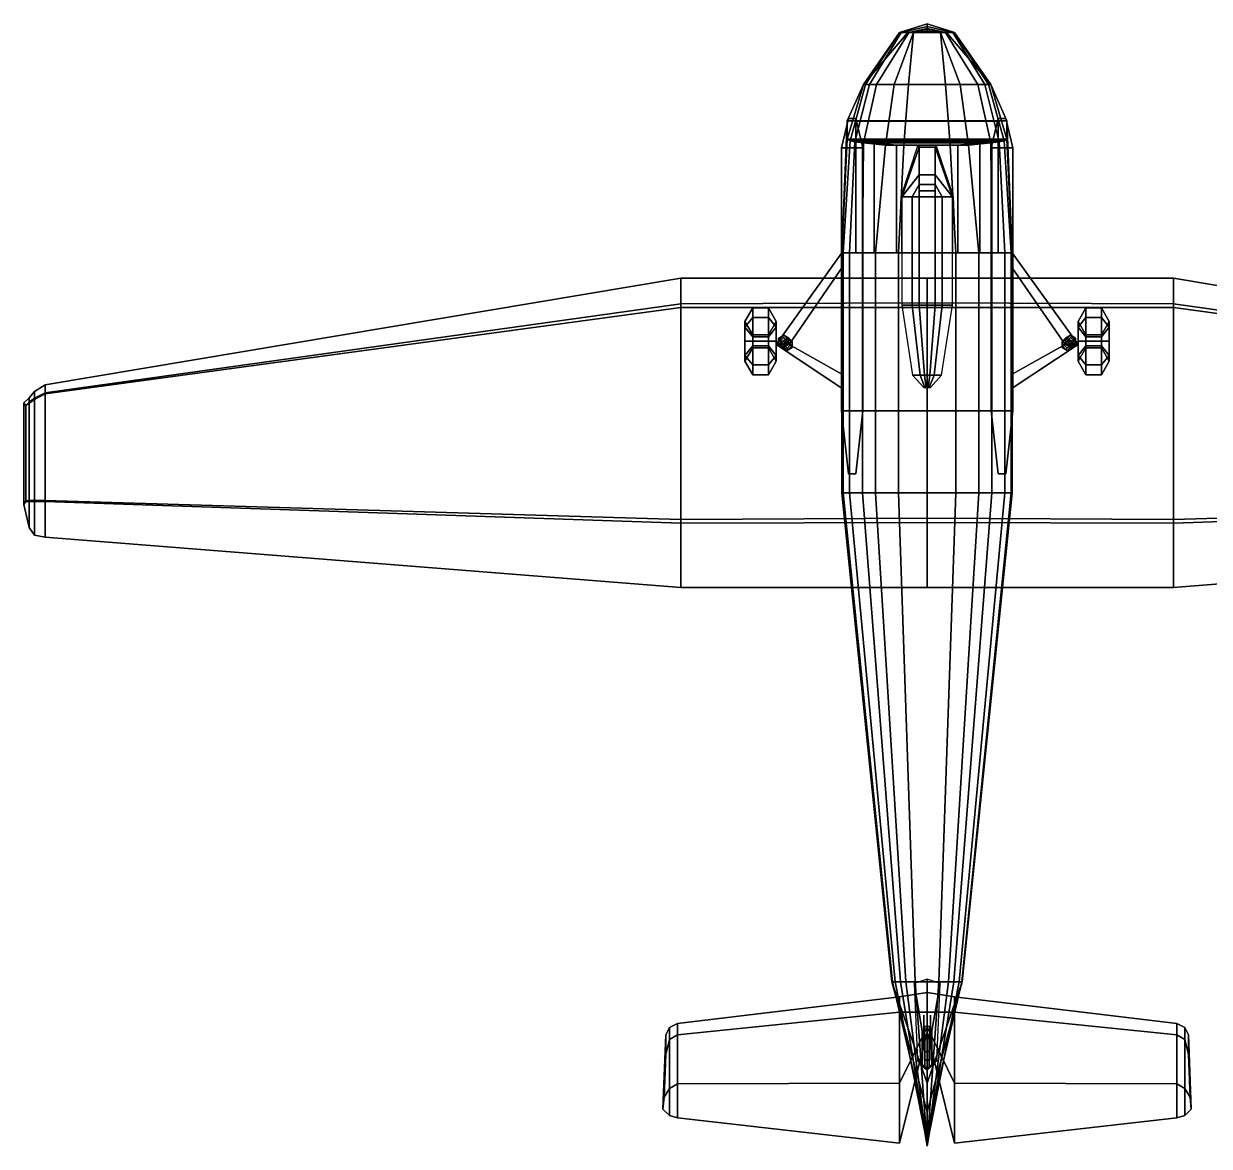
# Model space of a CAD drawing. Header units: millimetres. Extents: x -16.8 to 16.8, y -10.4 to 28.8.
# Drawn here: x -16.76 to 5.24, y -10.41 to 10.41 of the extents above; entities that cross this region are included whole.
import ezdxf

# ---------------------------------------------------------------- set-up
doc = ezdxf.new("R2010")
doc.units = ezdxf.units.MM
for name, color, linetype in [('nose', 2, 'Continuous'), ('wing1', 5, 'Continuous'), ('wing2', 5, 'Continuous')]:
    doc.layers.add(name, color=color, linetype=linetype)

msp = doc.modelspace()

# ---------------------------------------------------------------- linework, layer by layer
for points in [[(-1.46, 8.65, -1.59), (-1.59, 8.11, -1.72), (-1.19, 8.11, -1.72), (-1.32, 8.65, -1.59)], [(-1.32, 8.65, -1.59), (-1.19, 8.11, -1.72), (-1.59, 8.11, -1.72), (-1.46, 8.65, -1.59)], [(-1.48, 8.61, -1.45), (1.48, 8.61, -1.45), (1.58, 6.16, -1.65), (-1.58, 6.16, -1.65)], [(-1.48, 8.27, 0.57), (-1.48, 8.61, -1.45), (-1.58, 6.16, -1.65), (-1.58, 6.16, 0.7)], [(-1.32, 8.271, 0.57), (-1.32, 8.6, -1.42), (-1.48, 8.61, -1.45), (-1.48, 8.27, 0.57)], [(-1.32, 8.6, -1.42), (1.32, 8.6, -1.42), (1.48, 8.61, -1.45), (-1.48, 8.61, -1.45)], [(-1.32, 8.6, -1.42), (-1.32, 6.16, -1.42), (1.32, 6.16, -1.42), (1.32, 8.6, -1.42)], [(-1.32, 8.24, 0.76), (-1.32, 6.16, 0.76), (-1.32, 6.16, -1.42), (-1.32, 8.6, -1.42)], [(1.32, 8.65, -1.59), (1.19, 8.11, -1.72), (1.59, 8.11, -1.72), (1.46, 8.65, -1.59)], [(1.46, 8.65, -1.59), (1.59, 8.11, -1.72), (1.19, 8.11, -1.72), (1.32, 8.65, -1.59)], [(1.48, 8.27, 0.57), (1.48, 8.61, -1.45), (1.32, 8.6, -1.42), (1.32, 8.271, 0.57)], [(1.32, 8.6, -1.42), (1.32, 6.16, -1.42), (1.32, 6.16, 0.76), (1.32, 8.24, 0.76)], [(1.58, 6.16, 0.7), (1.58, 6.16, -1.65), (1.48, 8.61, -1.45), (1.48, 8.27, 0.57)], [(-1.43, 8.24, 0.76), (-1.48, 8.27, 0.57), (-1.58, 6.16, 0.7), (-1.56, 6.16, 0.98)], [(-1.34, 8.22, 0.9), (-1.43, 8.24, 0.76), (-1.56, 6.16, 0.98), (-1.44, 6.16, 1.21)], [(-1.32, 8.24, 0.76), (-1.32, 8.271, 0.57), (-1.48, 8.27, 0.57), (-1.43, 8.24, 0.76)], [(-1.18, 8.2, 1.05), (-1.34, 8.22, 0.9), (-1.44, 6.16, 1.21), (-1.2, 6.16, 1.44)], [(-1.2, 8.22, 0.9), (-1.32, 8.24, 0.76), (-1.43, 8.24, 0.76), (-1.34, 8.22, 0.9)], [(-0.98, 8.2, 1.05), (-1.2, 8.22, 0.9), (-1.34, 8.22, 0.9), (-1.18, 8.2, 1.05)], [(-1.2, 8.22, 0.9), (-1.2, 6.16, 0.9), (-1.32, 6.16, 0.76), (-1.32, 8.24, 0.76)], [(-0.98, 8.2, 1.05), (-0.98, 6.16, 1.05), (-1.2, 6.16, 0.9), (-1.2, 8.22, 0.9)], [(-0.77, 8.16, 1.22), (-1.18, 8.2, 1.05), (-1.2, 6.16, 1.44), (-0.96, 6.16, 1.55)], [(-0.57, 8.16, 1.22), (-0.98, 8.2, 1.05), (-1.18, 8.2, 1.05), (-0.77, 8.16, 1.22)], [(-0.57, 8.16, 1.22), (-0.57, 6.16, 1.22), (-0.98, 6.16, 1.05), (-0.98, 8.2, 1.05)], [(-0.43, 8.16, 1.27), (-0.77, 8.16, 1.22), (-0.96, 6.16, 1.55), (-0.53, 6.16, 1.69)], [(-0.77, 8.16, 1.22), (-0.43, 8.16, 1.27), (-0.57, 8.16, 1.22), (-0.77, 8.16, 1.22)], [(0.57, 8.16, 1.22), (0.57, 6.16, 1.22), (-0.57, 6.16, 1.22), (-0.57, 8.16, 1.22)], [(-0.43, 8.16, 1.27), (0.43, 8.16, 1.27), (0.57, 8.16, 1.22), (-0.57, 8.16, 1.22)], [(-0.53, 6.16, 1.69), (0.53, 6.16, 1.69), (0.43, 8.16, 1.27), (-0.43, 8.16, 1.27)], [(-0.17, 8.16, 1.27), (-0.49, 7.2, 1.47), (-0.47, 7.2, 1.69), (-0.15, 8.12, 1.53)], [(0.15, 8.12, 1.53), (0.17, 8.16, 1.27), (-0.17, 8.16, 1.27), (-0.15, 8.12, 1.53)], [(0.47, 7.2, 1.69), (0.49, 7.2, 1.47), (0.17, 8.16, 1.27), (0.15, 8.12, 1.53)], [(0.53, 6.16, 1.69), (0.96, 6.16, 1.55), (0.77, 8.16, 1.22), (0.43, 8.16, 1.27)], [(0.57, 8.16, 1.22), (0.43, 8.16, 1.27), (0.77, 8.16, 1.22), (0.57, 8.16, 1.22)], [(0.98, 8.2, 1.05), (0.98, 6.16, 1.05), (0.57, 6.16, 1.22), (0.57, 8.16, 1.22)], [(0.77, 8.16, 1.22), (1.18, 8.2, 1.05), (0.98, 8.2, 1.05), (0.57, 8.16, 1.22)], [(0.96, 6.16, 1.55), (1.2, 6.16, 1.44), (1.18, 8.2, 1.05), (0.77, 8.16, 1.22)], [(1.2, 8.22, 0.9), (1.2, 6.16, 0.9), (0.98, 6.16, 1.05), (0.98, 8.2, 1.05)], [(1.18, 8.2, 1.05), (1.34, 8.22, 0.9), (1.2, 8.22, 0.9), (0.98, 8.2, 1.05)], [(1.2, 6.16, 1.44), (1.44, 6.16, 1.21), (1.34, 8.22, 0.9), (1.18, 8.2, 1.05)], [(1.32, 8.24, 0.76), (1.32, 6.16, 0.76), (1.2, 6.16, 0.9), (1.2, 8.22, 0.9)], [(1.34, 8.22, 0.9), (1.43, 8.24, 0.76), (1.32, 8.24, 0.76), (1.2, 8.22, 0.9)], [(1.43, 8.24, 0.76), (1.48, 8.27, 0.57), (1.32, 8.271, 0.57), (1.32, 8.24, 0.76)], [(1.44, 6.16, 1.21), (1.56, 6.16, 0.98), (1.43, 8.24, 0.76), (1.34, 8.22, 0.9)], [(1.56, 6.16, 0.98), (1.58, 6.16, 0.7), (1.48, 8.27, 0.57), (1.43, 8.24, 0.76)], [(-1.19, 8.11, -1.72), (-1.19, 3.23, -1.72), (-1.59, 3.23, -1.72), (-1.59, 8.11, -1.72)], [(-1.59, 8.11, -1.72), (-1.59, 3.23, -1.72), (-1.19, 3.23, -1.72), (-1.19, 8.11, -1.72)], [(-0.15, 8.12, 1.53), (-0.47, 7.2, 1.69), (-0.15, 7.61, 1.62), (-0.15, 8.12, 1.53)], [(0.15, 7.61, 1.62), (0.15, 8.12, 1.53), (-0.15, 8.12, 1.53), (-0.15, 7.61, 1.62)], [(0.15, 7.61, 1.62), (0.47, 7.2, 1.69), (0.15, 8.12, 1.53), (0.15, 7.61, 1.62)], [(1.19, 8.11, -1.72), (1.19, 3.23, -1.72), (1.59, 3.23, -1.72), (1.59, 8.11, -1.72)], [(1.59, 8.11, -1.72), (1.59, 3.23, -1.72), (1.19, 3.23, -1.72), (1.19, 8.11, -1.72)], [(-0.15, 7.61, 1.62), (-0.47, 7.2, 1.69), (-0.28, 7.2, 2.13), (-0.15, 7.43, 2.13)], [(0.15, 7.43, 2.13), (0.15, 7.61, 1.62), (-0.15, 7.61, 1.62), (-0.15, 7.43, 2.13)], [(0.28, 7.2, 2.13), (0.47, 7.2, 1.69), (0.15, 7.61, 1.62), (0.15, 7.43, 2.13)], [(-0.15, 7.2, 2.31), (-0.15, 7.31, 2.27), (-0.15, 7.43, 2.13), (-0.28, 7.2, 2.13)], [(-0.15, 7.43, 2.13), (-0.15, 7.31, 2.27), (0.15, 7.31, 2.27), (0.15, 7.43, 2.13)], [(0.15, 7.2, 2.31), (0.15, 7.31, 2.27), (-0.15, 7.31, 2.27), (-0.15, 7.2, 2.31)], [(0.15, 7.43, 2.13), (0.15, 7.31, 2.27), (0.15, 7.2, 2.31), (0.28, 7.2, 2.13)], [(-0.49, 7.2, 1.47), (-0.53, 6.16, 1.69), (-0.47, 6.16, 1.69), (-0.47, 7.2, 1.69)], [(-0.47, 7.2, 1.69), (-0.47, 5.19, 1.69), (-0.28, 5.19, 2.13), (-0.28, 7.2, 2.13)], [(-0.15, 5.19, 2.28), (-0.15, 7.2, 2.31), (-0.28, 7.2, 2.13), (-0.28, 5.19, 2.13)], [(0.15, 5.19, 2.28), (0.15, 7.2, 2.31), (-0.15, 7.2, 2.31), (-0.15, 5.19, 2.28)], [(0.28, 7.2, 2.13), (0.15, 7.2, 2.31), (0.15, 5.19, 2.28), (0.28, 5.19, 2.13)], [(0.28, 5.19, 2.13), (0.47, 5.19, 1.69), (0.47, 7.2, 1.69), (0.28, 7.2, 2.13)], [(0.47, 6.16, 1.69), (0.53, 6.16, 1.69), (0.49, 7.2, 1.47), (0.47, 7.2, 1.69)], [(-1.58, 6.16, -1.65), (1.58, 6.16, -1.65), (1.58, 3.23, -1.65), (-1.58, 3.23, -1.65)], [(-1.58, 6.16, 0.7), (-1.58, 6.16, -1.65), (-1.58, 3.23, -1.65), (-1.58, 3.23, 0.7)], [(-1.56, 6.16, 0.98), (-1.58, 6.16, 0.7), (-1.58, 3.23, 0.7), (-1.56, 3.23, 0.98)], [(-1.44, 6.16, 1.21), (-1.56, 6.16, 0.98), (-1.56, 3.23, 0.98), (-1.44, 3.23, 1.21)], [(-1.2, 6.16, 1.44), (-1.44, 6.16, 1.21), (-1.44, 3.23, 1.21), (-1.2, 3.23, 1.44)], [(-0.96, 6.16, 1.55), (-1.2, 6.16, 1.44), (-1.2, 3.23, 1.44), (-0.96, 3.23, 1.55)], [(-0.53, 6.16, 1.69), (-0.96, 6.16, 1.55), (-0.96, 3.23, 1.55), (-0.53, 3.23, 1.67)], [(0.53, 6.16, 1.69), (-0.53, 6.16, 1.69), (-0.53, 3.23, 1.67), (0.53, 3.23, 1.67)], [(-0.47, 6.16, 1.69), (-0.53, 6.16, 1.69), (0.53, 6.16, 1.69), (0.47, 6.16, 1.69)], [(0.96, 6.16, 1.55), (0.53, 6.16, 1.69), (0.53, 3.23, 1.67), (0.96, 3.23, 1.55)], [(1.2, 6.16, 1.44), (0.96, 6.16, 1.55), (0.96, 3.23, 1.55), (1.2, 3.23, 1.44)], [(1.44, 6.16, 1.21), (1.2, 6.16, 1.44), (1.2, 3.23, 1.44), (1.44, 3.23, 1.21)], [(1.56, 6.16, 0.98), (1.44, 6.16, 1.21), (1.44, 3.23, 1.21), (1.56, 3.23, 0.98)], [(1.58, 6.16, 0.7), (1.56, 6.16, 0.98), (1.56, 3.23, 0.98), (1.58, 3.23, 0.7)], [(1.58, 6.16, -1.65), (1.58, 6.16, 0.7), (1.58, 3.23, 0.7), (1.58, 3.23, -1.65)], [(-3.235, 4.959, -2.169), (-3.38, 4.782, -1.992), (-3.38, 4.89, -1.73), (-3.235, 5.141, -1.73)], [(-3.235, 5.141, -1.73), (-3.38, 4.89, -1.73), (-3.38, 4.782, -1.468), (-3.235, 4.959, -1.291)], [(-2.945, 4.959, -2.169), (-3.235, 4.959, -2.169), (-3.235, 5.141, -1.73), (-2.945, 5.141, -1.73)], [(-2.945, 5.141, -1.73), (-3.235, 5.141, -1.73), (-3.235, 4.959, -1.291), (-2.945, 4.959, -1.291)], [(-2.8, 4.782, -1.992), (-2.945, 4.959, -2.169), (-2.945, 5.141, -1.73), (-2.8, 4.89, -1.73)], [(-2.8, 4.89, -1.73), (-2.945, 5.141, -1.73), (-2.945, 4.959, -1.291), (-2.8, 4.782, -1.468)], [(-0.47, 5.19, 1.69), (-0.27, 3.89, 1.67), (-0.13, 3.89, 1.86), (-0.28, 5.19, 2.13)], [(-0.05, 3.89, 1.99), (-0.15, 5.19, 2.28), (-0.28, 5.19, 2.13), (-0.13, 3.89, 1.86)], [(0.05, 3.89, 1.99), (0.15, 5.19, 2.28), (-0.15, 5.19, 2.28), (-0.05, 3.89, 1.99)], [(0.28, 5.19, 2.13), (0.15, 5.19, 2.28), (0.05, 3.89, 1.99), (0.13, 3.89, 1.86)], [(0.13, 3.89, 1.86), (0.27, 3.89, 1.67), (0.47, 5.19, 1.69), (0.28, 5.19, 2.13)], [(2.945, 4.959, -2.169), (2.8, 4.782, -1.992), (2.8, 4.89, -1.73), (2.945, 5.141, -1.73)], [(2.945, 5.141, -1.73), (2.8, 4.89, -1.73), (2.8, 4.782, -1.468), (2.945, 4.959, -1.291)], [(3.235, 4.959, -2.169), (2.945, 4.959, -2.169), (2.945, 5.141, -1.73), (3.235, 5.141, -1.73)], [(3.235, 5.141, -1.73), (2.945, 5.141, -1.73), (2.945, 4.959, -1.291), (3.235, 4.959, -1.291)], [(3.38, 4.782, -1.992), (3.235, 4.959, -2.169), (3.235, 5.141, -1.73), (3.38, 4.89, -1.73)], [(3.38, 4.89, -1.73), (3.235, 5.141, -1.73), (3.235, 4.959, -1.291), (3.38, 4.782, -1.468)], [(-3.235, 4.52, -2.351), (-3.38, 4.52, -2.1), (-3.38, 4.782, -1.992), (-3.235, 4.959, -2.169)], [(-3.235, 4.959, -1.291), (-3.38, 4.782, -1.468), (-3.38, 4.52, -1.36), (-3.235, 4.52, -1.109)], [(-3.38, 4.782, -1.992), (-3.235, 4.604, -1.814), (-3.235, 4.639, -1.73), (-3.38, 4.89, -1.73)], [(-3.38, 4.89, -1.73), (-3.235, 4.639, -1.73), (-3.235, 4.604, -1.646), (-3.38, 4.782, -1.468)], [(-2.945, 4.52, -2.351), (-3.235, 4.52, -2.351), (-3.235, 4.959, -2.169), (-2.945, 4.959, -2.169)], [(-2.945, 4.959, -1.291), (-3.235, 4.959, -1.291), (-3.235, 4.52, -1.109), (-2.945, 4.52, -1.109)], [(-2.8, 4.52, -2.1), (-2.945, 4.52, -2.351), (-2.945, 4.959, -2.169), (-2.8, 4.782, -1.992)], [(-2.8, 4.782, -1.468), (-2.945, 4.959, -1.291), (-2.945, 4.52, -1.109), (-2.8, 4.52, -1.36)], [(-2.945, 4.604, -1.814), (-2.8, 4.782, -1.992), (-2.8, 4.89, -1.73), (-2.945, 4.639, -1.73)], [(-2.945, 4.639, -1.73), (-2.8, 4.89, -1.73), (-2.8, 4.782, -1.468), (-2.945, 4.604, -1.646)], [(2.945, 4.52, -2.351), (2.8, 4.52, -2.1), (2.8, 4.782, -1.992), (2.945, 4.959, -2.169)], [(2.945, 4.959, -1.291), (2.8, 4.782, -1.468), (2.8, 4.52, -1.36), (2.945, 4.52, -1.109)], [(2.8, 4.782, -1.992), (2.945, 4.604, -1.814), (2.945, 4.639, -1.73), (2.8, 4.89, -1.73)], [(2.8, 4.89, -1.73), (2.945, 4.639, -1.73), (2.945, 4.604, -1.646), (2.8, 4.782, -1.468)], [(3.235, 4.52, -2.351), (2.945, 4.52, -2.351), (2.945, 4.959, -2.169), (3.235, 4.959, -2.169)], [(3.235, 4.959, -1.291), (2.945, 4.959, -1.291), (2.945, 4.52, -1.109), (3.235, 4.52, -1.109)], [(3.38, 4.52, -2.1), (3.235, 4.52, -2.351), (3.235, 4.959, -2.169), (3.38, 4.782, -1.992)], [(3.38, 4.782, -1.468), (3.235, 4.959, -1.291), (3.235, 4.52, -1.109), (3.38, 4.52, -1.36)], [(3.235, 4.604, -1.814), (3.38, 4.782, -1.992), (3.38, 4.89, -1.73), (3.235, 4.639, -1.73)], [(3.235, 4.639, -1.73), (3.38, 4.89, -1.73), (3.38, 4.782, -1.468), (3.235, 4.604, -1.646)], [(-3.38, 4.52, -2.1), (-3.235, 4.52, -1.849), (-3.235, 4.604, -1.814), (-3.38, 4.782, -1.992)], [(-3.38, 4.782, -1.468), (-3.235, 4.604, -1.646), (-3.235, 4.52, -1.611), (-3.38, 4.52, -1.36)], [(-3.235, 4.604, -1.814), (-2.945, 4.604, -1.814), (-2.945, 4.639, -1.73), (-3.235, 4.639, -1.73)], [(-3.235, 4.639, -1.73), (-2.945, 4.639, -1.73), (-2.945, 4.604, -1.646), (-3.235, 4.604, -1.646)], [(-2.945, 4.52, -1.849), (-2.8, 4.52, -2.1), (-2.8, 4.782, -1.992), (-2.945, 4.604, -1.814)], [(-2.945, 4.604, -1.646), (-2.8, 4.782, -1.468), (-2.8, 4.52, -1.36), (-2.945, 4.52, -1.611)], [(2.8, 4.52, -2.1), (2.945, 4.52, -1.849), (2.945, 4.604, -1.814), (2.8, 4.782, -1.992)], [(2.8, 4.782, -1.468), (2.945, 4.604, -1.646), (2.945, 4.52, -1.611), (2.8, 4.52, -1.36)], [(2.945, 4.604, -1.814), (3.235, 4.604, -1.814), (3.235, 4.639, -1.73), (2.945, 4.639, -1.73)], [(2.945, 4.639, -1.73), (3.235, 4.639, -1.73), (3.235, 4.604, -1.646), (2.945, 4.604, -1.646)], [(3.235, 4.52, -1.849), (3.38, 4.52, -2.1), (3.38, 4.782, -1.992), (3.235, 4.604, -1.814)], [(3.235, 4.604, -1.646), (3.38, 4.782, -1.468), (3.38, 4.52, -1.36), (3.235, 4.52, -1.611)], [(-3.235, 4.081, -2.169), (-3.38, 4.258, -1.992), (-3.38, 4.52, -2.1), (-3.235, 4.52, -2.351)], [(-3.38, 4.258, -1.992), (-3.235, 4.436, -1.814), (-3.235, 4.52, -1.849), (-3.38, 4.52, -2.1)], [(-3.235, 4.52, -1.109), (-3.38, 4.52, -1.36), (-3.38, 4.258, -1.468), (-3.235, 4.081, -1.291)], [(-3.38, 4.52, -1.36), (-3.235, 4.52, -1.611), (-3.235, 4.436, -1.646), (-3.38, 4.258, -1.468)], [(-3.38, 4.15, -1.73), (-3.235, 4.401, -1.73), (-3.235, 4.436, -1.814), (-3.38, 4.258, -1.992)], [(-3.38, 4.258, -1.468), (-3.235, 4.436, -1.646), (-3.235, 4.401, -1.73), (-3.38, 4.15, -1.73)], [(-3.235, 4.52, -1.849), (-2.945, 4.52, -1.849), (-2.945, 4.604, -1.814), (-3.235, 4.604, -1.814)], [(-3.235, 4.604, -1.646), (-2.945, 4.604, -1.646), (-2.945, 4.52, -1.611), (-3.235, 4.52, -1.611)], [(-2.945, 4.081, -2.169), (-3.235, 4.081, -2.169), (-3.235, 4.52, -2.351), (-2.945, 4.52, -2.351)], [(-3.235, 4.436, -1.814), (-2.945, 4.436, -1.814), (-2.945, 4.52, -1.849), (-3.235, 4.52, -1.849)], [(-2.945, 4.52, -1.109), (-3.235, 4.52, -1.109), (-3.235, 4.081, -1.291), (-2.945, 4.081, -1.291)], [(-3.235, 4.52, -1.611), (-2.945, 4.52, -1.611), (-2.945, 4.436, -1.646), (-3.235, 4.436, -1.646)], [(-3.235, 4.401, -1.73), (-2.945, 4.401, -1.73), (-2.945, 4.436, -1.814), (-3.235, 4.436, -1.814)], [(-3.235, 4.436, -1.646), (-2.945, 4.436, -1.646), (-2.945, 4.401, -1.73), (-3.235, 4.401, -1.73)], [(-2.8, 4.258, -1.992), (-2.945, 4.081, -2.169), (-2.945, 4.52, -2.351), (-2.8, 4.52, -2.1)], [(-2.945, 4.436, -1.814), (-2.8, 4.258, -1.992), (-2.8, 4.52, -2.1), (-2.945, 4.52, -1.849)], [(-2.8, 4.52, -1.36), (-2.945, 4.52, -1.109), (-2.945, 4.081, -1.291), (-2.8, 4.258, -1.468)], [(-2.945, 4.52, -1.611), (-2.8, 4.52, -1.36), (-2.8, 4.258, -1.468), (-2.945, 4.436, -1.646)], [(-2.945, 4.401, -1.73), (-2.8, 4.15, -1.73), (-2.8, 4.258, -1.992), (-2.945, 4.436, -1.814)], [(-2.945, 4.436, -1.646), (-2.8, 4.258, -1.468), (-2.8, 4.15, -1.73), (-2.945, 4.401, -1.73)], [(2.8, 4.258, -1.992), (2.945, 4.436, -1.814), (2.945, 4.52, -1.849), (2.8, 4.52, -2.1)], [(2.945, 4.081, -2.169), (2.8, 4.258, -1.992), (2.8, 4.52, -2.1), (2.945, 4.52, -2.351)], [(2.8, 4.52, -1.36), (2.945, 4.52, -1.611), (2.945, 4.436, -1.646), (2.8, 4.258, -1.468)], [(2.945, 4.52, -1.109), (2.8, 4.52, -1.36), (2.8, 4.258, -1.468), (2.945, 4.081, -1.291)], [(2.8, 4.15, -1.73), (2.945, 4.401, -1.73), (2.945, 4.436, -1.814), (2.8, 4.258, -1.992)], [(2.8, 4.258, -1.468), (2.945, 4.436, -1.646), (2.945, 4.401, -1.73), (2.8, 4.15, -1.73)], [(2.945, 4.52, -1.849), (3.235, 4.52, -1.849), (3.235, 4.604, -1.814), (2.945, 4.604, -1.814)], [(2.945, 4.604, -1.646), (3.235, 4.604, -1.646), (3.235, 4.52, -1.611), (2.945, 4.52, -1.611)], [(2.945, 4.436, -1.814), (3.235, 4.436, -1.814), (3.235, 4.52, -1.849), (2.945, 4.52, -1.849)], [(3.235, 4.081, -2.169), (2.945, 4.081, -2.169), (2.945, 4.52, -2.351), (3.235, 4.52, -2.351)], [(2.945, 4.52, -1.611), (3.235, 4.52, -1.611), (3.235, 4.436, -1.646), (2.945, 4.436, -1.646)], [(3.235, 4.52, -1.109), (2.945, 4.52, -1.109), (2.945, 4.081, -1.291), (3.235, 4.081, -1.291)], [(2.945, 4.401, -1.73), (3.235, 4.401, -1.73), (3.235, 4.436, -1.814), (2.945, 4.436, -1.814)], [(2.945, 4.436, -1.646), (3.235, 4.436, -1.646), (3.235, 4.401, -1.73), (2.945, 4.401, -1.73)], [(3.235, 4.436, -1.814), (3.38, 4.258, -1.992), (3.38, 4.52, -2.1), (3.235, 4.52, -1.849)], [(3.38, 4.258, -1.992), (3.235, 4.081, -2.169), (3.235, 4.52, -2.351), (3.38, 4.52, -2.1)], [(3.235, 4.52, -1.611), (3.38, 4.52, -1.36), (3.38, 4.258, -1.468), (3.235, 4.436, -1.646)], [(3.38, 4.52, -1.36), (3.235, 4.52, -1.109), (3.235, 4.081, -1.291), (3.38, 4.258, -1.468)], [(3.235, 4.401, -1.73), (3.38, 4.15, -1.73), (3.38, 4.258, -1.992), (3.235, 4.436, -1.814)], [(3.235, 4.436, -1.646), (3.38, 4.258, -1.468), (3.38, 4.15, -1.73), (3.235, 4.401, -1.73)], [(-3.235, 3.899, -1.73), (-3.38, 4.15, -1.73), (-3.38, 4.258, -1.992), (-3.235, 4.081, -2.169)], [(-3.235, 4.081, -1.291), (-3.38, 4.258, -1.468), (-3.38, 4.15, -1.73), (-3.235, 3.899, -1.73)], [(-2.8, 4.15, -1.73), (-2.945, 3.899, -1.73), (-2.945, 4.081, -2.169), (-2.8, 4.258, -1.992)], [(-2.8, 4.258, -1.468), (-2.945, 4.081, -1.291), (-2.945, 3.899, -1.73), (-2.8, 4.15, -1.73)], [(2.945, 3.899, -1.73), (2.8, 4.15, -1.73), (2.8, 4.258, -1.992), (2.945, 4.081, -2.169)], [(2.945, 4.081, -1.291), (2.8, 4.258, -1.468), (2.8, 4.15, -1.73), (2.945, 3.899, -1.73)], [(3.38, 4.15, -1.73), (3.235, 3.899, -1.73), (3.235, 4.081, -2.169), (3.38, 4.258, -1.992)], [(3.38, 4.258, -1.468), (3.235, 4.081, -1.291), (3.235, 3.899, -1.73), (3.38, 4.15, -1.73)], [(-2.945, 3.899, -1.73), (-3.235, 3.899, -1.73), (-3.235, 4.081, -2.169), (-2.945, 4.081, -2.169)], [(-2.945, 4.081, -1.291), (-3.235, 4.081, -1.291), (-3.235, 3.899, -1.73), (-2.945, 3.899, -1.73)], [(3.235, 3.899, -1.73), (2.945, 3.899, -1.73), (2.945, 4.081, -2.169), (3.235, 4.081, -2.169)], [(3.235, 4.081, -1.291), (2.945, 4.081, -1.291), (2.945, 3.899, -1.73), (3.235, 3.899, -1.73)], [(-0.27, 3.89, 1.67), (-0.06, 3.66, 1.67), (-0.04, 3.66, 1.67), (-0.13, 3.89, 1.86)], [(-0.13, 3.89, 1.86), (-0.04, 3.66, 1.67), (0.04, 3.66, 1.67), (0.13, 3.89, 1.86)], [(-0.04, 3.66, 1.67), (-0.13, 3.89, 1.86), (0.13, 3.89, 1.86), (0.04, 3.66, 1.67)], [(-0.02, 3.66, 1.67), (-0.05, 3.89, 1.99), (-0.13, 3.89, 1.86), (-0.04, 3.66, 1.67)], [(0.02, 3.66, 1.67), (0.05, 3.89, 1.99), (-0.05, 3.89, 1.99), (-0.02, 3.66, 1.67)], [(0.13, 3.89, 1.86), (0.05, 3.89, 1.99), (0.02, 3.66, 1.67), (0.04, 3.66, 1.67)], [(0.04, 3.66, 1.67), (0.06, 3.66, 1.67), (0.27, 3.89, 1.67), (0.13, 3.89, 1.86)], [(-1.46, 2.06, -1.59), (-1.59, 3.23, -1.72), (-1.19, 3.23, -1.72), (-1.32, 2.06, -1.59)], [(-1.32, 2.06, -1.59), (-1.19, 3.23, -1.72), (-1.59, 3.23, -1.72), (-1.46, 2.06, -1.59)], [(-1.58, 3.23, 0.7), (-1.58, 3.23, -1.65), (-1.58, 1.71, -1.46), (-1.58, 1.71, 0.44)], [(-1.58, 3.23, -1.65), (1.58, 3.23, -1.65), (1.58, 1.71, -1.46), (-1.58, 1.71, -1.46)], [(-1.56, 3.23, 0.98), (-1.58, 3.23, 0.7), (-1.58, 1.71, 0.44), (-1.56, 1.71, 0.72)], [(-1.44, 3.23, 1.21), (-1.56, 3.23, 0.98), (-1.56, 1.71, 0.72), (-1.44, 1.71, 0.95)], [(-1.2, 3.23, 1.44), (-1.44, 3.23, 1.21), (-1.44, 1.71, 0.95), (-1.2, 1.71, 1.18)], [(-0.96, 3.23, 1.55), (-1.2, 3.23, 1.44), (-1.2, 1.71, 1.18), (-0.96, 1.71, 1.29)], [(-0.53, 3.23, 1.67), (-0.96, 3.23, 1.55), (-0.96, 1.71, 1.29), (-0.53, 1.71, 1.43)], [(-0.53, 1.71, 1.43), (0.53, 1.71, 1.43), (0.53, 3.23, 1.67), (-0.53, 3.23, 1.67)], [(0.53, 1.71, 1.43), (0.96, 1.71, 1.29), (0.96, 3.23, 1.55), (0.53, 3.23, 1.67)], [(0.96, 1.71, 1.29), (1.2, 1.71, 1.18), (1.2, 3.23, 1.44), (0.96, 3.23, 1.55)], [(1.32, 2.06, -1.59), (1.19, 3.23, -1.72), (1.59, 3.23, -1.72), (1.46, 2.06, -1.59)], [(1.46, 2.06, -1.59), (1.59, 3.23, -1.72), (1.19, 3.23, -1.72), (1.32, 2.06, -1.59)], [(1.2, 1.71, 1.18), (1.44, 1.71, 0.95), (1.44, 3.23, 1.21), (1.2, 3.23, 1.44)], [(1.44, 1.71, 0.95), (1.56, 1.71, 0.72), (1.56, 3.23, 0.98), (1.44, 3.23, 1.21)], [(1.56, 1.71, 0.72), (1.58, 1.71, 0.44), (1.58, 3.23, 0.7), (1.56, 3.23, 0.98)], [(1.58, 1.71, 0.44), (1.58, 1.71, -1.46), (1.58, 3.23, -1.65), (1.58, 3.23, 0.7)], [(-1.58, 1.71, 0.44), (-1.58, 1.71, -1.46), (-0.653, -7.36, -0.227), (-0.653, -7.36, 0.744)], [(0.653, -7.36, -0.227), (-0.653, -7.36, -0.227), (-1.58, 1.71, -1.46), (1.58, 1.71, -1.46)], [(-1.56, 1.71, 0.72), (-1.58, 1.71, 0.44), (-0.653, -7.36, 0.744), (-0.645, -7.36, 0.86)], [(-1.44, 1.71, 0.95), (-1.56, 1.71, 0.72), (-0.645, -7.36, 0.86), (-0.595, -7.36, 0.955)], [(-1.2, 1.71, 1.18), (-1.44, 1.71, 0.95), (-0.595, -7.36, 0.955), (-0.496, -7.36, 1.05)], [(-0.96, 1.71, 1.29), (-1.2, 1.71, 1.18), (-0.496, -7.36, 1.05), (-0.397, -7.36, 1.096)], [(-0.53, 1.71, 1.43), (-0.96, 1.71, 1.29), (-0.397, -7.36, 1.096), (-0.219, -7.36, 1.153)], [(0.53, 1.71, 1.43), (-0.53, 1.71, 1.43), (-0.219, -7.36, 1.153), (0.219, -7.36, 1.153)], [(0.219, -7.36, 1.153), (0.397, -7.36, 1.096), (0.96, 1.71, 1.29), (0.53, 1.71, 1.43)], [(0.397, -7.36, 1.096), (0.496, -7.36, 1.05), (1.2, 1.71, 1.18), (0.96, 1.71, 1.29)], [(0.496, -7.36, 1.05), (0.595, -7.36, 0.955), (1.44, 1.71, 0.95), (1.2, 1.71, 1.18)], [(0.595, -7.36, 0.955), (0.645, -7.36, 0.86), (1.56, 1.71, 0.72), (1.44, 1.71, 0.95)], [(0.645, -7.36, 0.86), (0.653, -7.36, 0.744), (1.58, 1.71, 0.44), (1.56, 1.71, 0.72)], [(0.653, -7.36, 0.744), (0.653, -7.36, -0.227), (1.58, 1.71, -1.46), (1.58, 1.71, 0.44)], [(-0.645, -7.36, 0.86), (-0.653, -7.36, 0.744), (0, -9.77, 0.19), (0, -10.13, 0.41)], [(-0.653, -7.36, -0.227), (0.653, -7.36, -0.227), (0, -9.24, 0.01)], [(-0.653, -7.36, 0.744), (-0.653, -7.36, -0.227), (0, -9.24, 0.01), (0, -9.77, 0.19)], [(-0.595, -7.36, 0.955), (-0.645, -7.36, 0.86), (0, -10.13, 0.41), (0, -10.37, 0.77)], [(-0.496, -7.36, 1.05), (-0.595, -7.36, 0.955), (0, -10.37, 0.77), (0, -10.41, 1.05)], [(-0.397, -7.36, 1.096), (-0.496, -7.36, 1.05), (0, -10.41, 1.05), (0, -10.41, 1.096)], [(-0.219, -7.36, 1.153), (-0.397, -7.36, 1.096), (0, -10.41, 1.096), (0, -10.4, 1.153)], [(0, -8.23, 5.24), (0, -7.31, 1.1), (-0.24, -7.39, 1.1), (-0.09, -8.27, 5.24)], [(-0.24, -7.39, 1.1), (-0.18, -8.82, 1.1), (-0.09, -8.92, 5.24), (-0.09, -8.27, 5.24)], [(0, -10.4, 1.153), (0, -10.4, 1.153), (0.219, -7.36, 1.153), (-0.219, -7.36, 1.153)], [(0.09, -8.27, 5.24), (0.24, -7.39, 1.1), (0, -7.31, 1.1), (0, -8.23, 5.24)], [(0, -10.41, 1.05), (0, -10.37, 0.77), (0.595, -7.36, 0.955), (0.496, -7.36, 1.05)], [(0, -10.41, 1.096), (0, -10.41, 1.05), (0.496, -7.36, 1.05), (0.397, -7.36, 1.096)], [(0, -10.4, 1.153), (0, -10.41, 1.096), (0.397, -7.36, 1.096), (0.219, -7.36, 1.153)], [(0, -10.13, 0.41), (0, -9.77, 0.19), (0.653, -7.36, 0.744), (0.645, -7.36, 0.86)], [(0, -9.77, 0.19), (0, -9.24, 0.01), (0.653, -7.36, -0.227), (0.653, -7.36, 0.744)], [(0, -10.37, 0.77), (0, -10.13, 0.41), (0.645, -7.36, 0.86), (0.595, -7.36, 0.955)], [(0.09, -8.92, 5.24), (0.18, -8.82, 1.1), (0.24, -7.39, 1.1), (0.09, -8.27, 5.24)], [(-0.06, -7.98, -0.14), (-0.06, -8.09, -0.53), (-0.06, -8.2, -0.38), (-0.06, -8.16, -0.12)], [(-0.06, -8.16, -0.12), (-0.06, -8.2, -0.38), (-0.06, -8.09, -0.53), (-0.06, -7.98, -0.14)], [(-0.06, -8.2, -0.38), (-0.06, -8.55, -0.47), (-0.06, -8.57, -0.58), (-0.06, -8.09, -0.53)], [(-0.06, -8.09, -0.53), (-0.06, -8.57, -0.58), (-0.06, -8.55, -0.47), (-0.06, -8.2, -0.38)], [(0.06, -7.98, -0.14), (0.06, -8.09, -0.53), (0.06, -8.2, -0.38), (0.06, -8.16, -0.12)], [(0.06, -8.16, -0.12), (0.06, -8.2, -0.38), (0.06, -8.09, -0.53), (0.06, -7.98, -0.14)], [(0.06, -8.09, -0.53), (0.06, -8.57, -0.58), (0.06, -8.55, -0.47), (0.06, -8.2, -0.38)], [(0.06, -8.2, -0.38), (0.06, -8.55, -0.47), (0.06, -8.57, -0.58), (0.06, -8.09, -0.53)], [(0, -8.34, 5.38), (0, -8.23, 5.24), (-0.09, -8.27, 5.24), (-0.04, -8.34, 5.37)], [(-0.09, -8.27, 5.24), (-0.09, -8.92, 5.24), (-0.04, -8.95, 5.37), (-0.04, -8.34, 5.37)], [(0.05, -8.345, -0.262), (0.05, -8.19, -0.53), (-0.05, -8.19, -0.53), (-0.05, -8.345, -0.262)], [(0.05, -8.19, -0.53), (0.05, -8.345, -0.798), (-0.05, -8.345, -0.798), (-0.05, -8.19, -0.53)], [(-0.05, -8.655, -0.262), (-0.05, -8.345, -0.262), (-0.05, -8.19, -0.53), (-0.05, -8.81, -0.53)], [(-0.05, -8.81, -0.53), (-0.05, -8.19, -0.53), (-0.05, -8.345, -0.798), (-0.05, -8.655, -0.798)], [(0.05, -8.655, -0.262), (0.05, -8.345, -0.262), (-0.05, -8.345, -0.262), (-0.05, -8.655, -0.262)], [(0.05, -8.345, -0.798), (0.05, -8.655, -0.798), (-0.05, -8.655, -0.798), (-0.05, -8.345, -0.798)], [(-0.04, -8.34, 5.37), (-0.04, -8.95, 5.37), (0, -9, 5.38), (0, -8.34, 5.38)], [(0.04, -8.34, 5.37), (0.09, -8.27, 5.24), (0, -8.23, 5.24), (0, -8.34, 5.38)], [(0, -8.34, 5.38), (0, -9, 5.38), (0.04, -8.95, 5.37), (0.04, -8.34, 5.37)], [(0.04, -8.95, 5.37), (0.09, -8.92, 5.24), (0.09, -8.27, 5.24), (0.04, -8.34, 5.37)], [(0.05, -8.81, -0.53), (0.05, -8.19, -0.53), (0.05, -8.345, -0.262), (0.05, -8.655, -0.262)], [(0.05, -8.655, -0.798), (0.05, -8.345, -0.798), (0.05, -8.19, -0.53), (0.05, -8.81, -0.53)], [(0, -8.49, 5.38), (0, -9.87, 5.38), (0, -9.83, 5.7), (0, -8.54, 5.7)], [(0, -8.54, 5.7), (0, -9.83, 5.7), (0, -9.87, 5.38), (0, -8.49, 5.38)], [(0, -8.7, 5.82), (0, -9.66, 5.82), (0, -9.83, 5.7), (0, -8.54, 5.7)], [(0, -8.54, 5.7), (0, -9.83, 5.7), (0, -9.66, 5.82), (0, -8.7, 5.82)], [(0.05, -8.81, -0.53), (0.05, -8.655, -0.262), (-0.05, -8.655, -0.262), (-0.05, -8.81, -0.53)], [(0.05, -8.655, -0.798), (0.05, -8.81, -0.53), (-0.05, -8.81, -0.53), (-0.05, -8.655, -0.798)], [(-0.09, -8.92, 5.24), (-0.18, -8.82, 1.1), (0, -8.96, 1.1), (0, -9, 5.24)], [(-0.04, -8.95, 5.37), (-0.09, -8.92, 5.24), (0, -9, 5.24), (0, -9, 5.38)], [(0, -9, 5.24), (0, -8.96, 1.1), (0.18, -8.82, 1.1), (0.09, -8.92, 5.24)], [(0, -9, 5.38), (0, -9, 5.24), (0.09, -8.92, 5.24), (0.04, -8.95, 5.37)], [(0, -8.96, 1.15), (0, -10.39, 1.15), (0, -9.87, 5.38), (0, -9, 5.38)], [(0, -9, 5.38), (0, -9.87, 5.38), (0, -10.39, 1.15), (0, -8.96, 1.15)]]:
    msp.add_3dface(points)
at = {"layer": 'nose'}
for points in [[(0, 10.41, -0.26), (0, 10.41, -0.45), (-0.51, 10.25, -0.55), (-0.51, 10.25, -0.16)], [(0, 10.41, -0.45), (0, 10.31, -0.64), (-0.36, 10.25, -0.7), (-0.51, 10.25, -0.55)], [(0, 10.36, -0.1), (0, 10.41, -0.26), (-0.51, 10.25, -0.16), (-0.48, 10.25, -0.1)], [(0, 10.32, -0.03), (0, 10.36, -0.1), (-0.48, 10.25, -0.1), (-0.34, 10.25, 0.01)], [(0.51, 10.25, -0.16), (0.51, 10.25, -0.55), (0, 10.41, -0.45), (0, 10.41, -0.26)], [(0.51, 10.25, -0.55), (0.36, 10.25, -0.7), (0, 10.31, -0.64), (0, 10.41, -0.45)], [(0.48, 10.25, -0.1), (0.51, 10.25, -0.16), (0, 10.41, -0.26), (0, 10.36, -0.1)], [(0.34, 10.25, 0.01), (0.48, 10.25, -0.1), (0, 10.36, -0.1), (0, 10.32, -0.03)], [(-0.51, 10.25, -0.16), (-0.51, 10.25, -0.55), (-1.181, 9.282, -1.317), (-1.181, 9.282, 0.295)], [(-0.36, 10.25, -0.7), (0.36, 10.25, -0.7), (1.181, 9.282, -1.317), (-1.181, 9.282, -1.317)], [(-0.51, 10.25, -0.16), (-0.51, 10.25, -0.16), (-1.181, 9.282, 0.295), (-1.141, 9.282, 0.446)], [(-0.51, 10.25, -0.55), (-0.36, 10.25, -0.7), (-1.181, 9.282, -1.317)], [(-0.48, 10.25, -0.1), (-0.51, 10.25, -0.16), (-1.141, 9.282, 0.446), (-1.069, 9.282, 0.558)], [(-0.34, 10.25, 0.01), (-0.48, 10.25, -0.1), (-1.069, 9.282, 0.558), (-0.941, 9.282, 0.678)], [(-0.25, 10.25, 0.05), (-0.34, 10.25, 0.01), (-0.941, 9.282, 0.678), (-0.614, 9.282, 0.813)], [(-0.25, 10.25, 0.05), (-0.25, 10.25, 0.05), (-0.614, 9.282, 0.813), (-0.343, 9.282, 0.853)], [(0, 10.31, -0.64), (0, 10.31, -0.64), (0.36, 10.25, -0.7), (-0.36, 10.25, -0.7)], [(0.25, 10.25, 0.05), (-0.25, 10.25, 0.05), (-0.343, 9.282, 0.853), (0.343, 9.282, 0.853)], [(0, 10.28, 0.02), (0, 10.32, -0.03), (-0.34, 10.25, 0.01), (-0.25, 10.25, 0.05)], [(0, 10.28, 0.02), (0, 10.28, 0.02), (-0.25, 10.25, 0.05), (0.25, 10.25, 0.05)], [(0.25, 10.25, 0.05), (0.34, 10.25, 0.01), (0, 10.32, -0.03), (0, 10.28, 0.02)], [(0.614, 9.282, 0.813), (0.941, 9.282, 0.678), (0.34, 10.25, 0.01), (0.25, 10.25, 0.05)], [(0.343, 9.282, 0.853), (0.614, 9.282, 0.813), (0.25, 10.25, 0.05)], [(0.941, 9.282, 0.678), (1.069, 9.282, 0.558), (0.48, 10.25, -0.1), (0.34, 10.25, 0.01)], [(1.181, 9.282, -1.317), (1.181, 9.282, -1.317), (0.36, 10.25, -0.7), (0.51, 10.25, -0.55)], [(1.069, 9.282, 0.558), (1.141, 9.282, 0.446), (0.51, 10.25, -0.16), (0.48, 10.25, -0.1)], [(1.181, 9.282, 0.295), (1.181, 9.282, -1.317), (0.51, 10.25, -0.55), (0.51, 10.25, -0.16)], [(1.141, 9.282, 0.446), (1.181, 9.282, 0.295), (0.51, 10.25, -0.16)], [(-1.181, 9.282, -1.317), (1.181, 9.282, -1.317), (1.48, 8.61, -1.45), (-1.48, 8.61, -1.45)], [(-1.181, 9.282, 0.295), (-1.181, 9.282, -1.317), (-1.48, 8.61, -1.45), (-1.48, 8.27, 0.57)], [(-1.141, 9.282, 0.446), (-1.181, 9.282, 0.295), (-1.48, 8.27, 0.57), (-1.43, 8.24, 0.76)], [(-1.069, 9.282, 0.558), (-1.141, 9.282, 0.446), (-1.43, 8.24, 0.76), (-1.34, 8.22, 0.9)], [(-0.941, 9.282, 0.678), (-1.069, 9.282, 0.558), (-1.34, 8.22, 0.9), (-1.18, 8.2, 1.05)], [(-0.614, 9.282, 0.813), (-0.941, 9.282, 0.678), (-1.18, 8.2, 1.05), (-0.77, 8.16, 1.22)], [(-0.343, 9.282, 0.853), (-0.614, 9.282, 0.813), (-0.77, 8.16, 1.22), (-0.43, 8.16, 1.27)], [(0.343, 9.282, 0.853), (-0.343, 9.282, 0.853), (-0.43, 8.16, 1.27), (0.43, 8.16, 1.27)], [(0.43, 8.16, 1.27), (0.77, 8.16, 1.22), (0.614, 9.282, 0.813), (0.343, 9.282, 0.853)], [(0.77, 8.16, 1.22), (1.18, 8.2, 1.05), (0.941, 9.282, 0.678), (0.614, 9.282, 0.813)], [(1.18, 8.2, 1.05), (1.34, 8.22, 0.9), (1.069, 9.282, 0.558), (0.941, 9.282, 0.678)], [(1.34, 8.22, 0.9), (1.43, 8.24, 0.76), (1.141, 9.282, 0.446), (1.069, 9.282, 0.558)], [(1.43, 8.24, 0.76), (1.48, 8.27, 0.57), (1.181, 9.282, 0.295), (1.141, 9.282, 0.446)], [(1.48, 8.27, 0.57), (1.48, 8.61, -1.45), (1.181, 9.282, -1.317), (1.181, 9.282, 0.295)], [(1.48, 8.27, 0.57), (-1.48, 8.27, 0.57), (-1.48, 8.61, -1.45), (1.48, 8.61, -1.45)], [(1.43, 8.24, 0.76), (-1.43, 8.24, 0.76), (-1.48, 8.27, 0.57), (1.48, 8.27, 0.57)], [(1.34, 8.22, 0.9), (-1.34, 8.22, 0.9), (-1.43, 8.24, 0.76), (1.43, 8.24, 0.76)], [(1.18, 8.2, 1.05), (-1.18, 8.2, 1.05), (-1.34, 8.22, 0.9), (1.34, 8.22, 0.9)], [(0.77, 8.16, 1.22), (-0.77, 8.16, 1.22), (-1.18, 8.2, 1.05), (1.18, 8.2, 1.05)], [(0.43, 8.16, 1.27), (-0.43, 8.16, 1.27), (-0.77, 8.16, 1.22), (0.77, 8.16, 1.22)]]:
    msp.add_3dface(points, dxfattribs=at)
at = {"layer": 'wing1'}
for points in [[(2.56, 4.46, -1.71), (2.8, 4.46, -1.71), (1.58, 6.16, -1.17), (1.58, 5.88, -1.17)], [(2.8, 4.46, -1.71), (2.8, 4.46, -1.9), (1.58, 6.16, -1.37), (1.58, 6.16, -1.17)], [(1.58, 5.88, -1.37), (1.58, 6.16, -1.37), (2.8, 4.46, -1.9), (2.56, 4.46, -1.9)], [(1.58, 5.88, -1.17), (1.58, 5.88, -1.37), (2.56, 4.46, -1.9), (2.56, 4.46, -1.71)], [(0, 5.148, 1.814), (4.57, 5.148, 1.814), (4.57, 5.69, 1.371), (0, 5.69, 1.371)], [(0, 5.69, 1.371), (4.57, 5.69, 1.371), (4.57, 5.215, 0.857), (0, 5.231, 0.627)], [(4.57, 5.148, 1.814), (16.36, 3.543, 1.833), (16.36, 3.711, 1.714), (4.57, 5.69, 1.371)], [(4.57, 5.69, 1.371), (16.36, 3.711, 1.714), (16.36, 3.565, 1.513), (4.57, 5.215, 0.857)], [(4.57, 5.215, 0.857), (4.57, 1.214, 0.577), (0, 1.24, 0.348), (0, 5.231, 0.627)], [(0, 1.157, 1.535), (4.57, 1.147, 1.535), (4.57, 5.148, 1.814), (0, 5.148, 1.814)], [(16.36, 3.565, 1.513), (16.36, 1.57, 1.374), (4.57, 1.214, 0.577), (4.57, 5.215, 0.857)], [(4.57, 1.147, 1.535), (16.36, 1.547, 1.693), (16.36, 3.543, 1.833), (4.57, 5.148, 1.814)], [(2.66, 4.631, -1.335), (2.565, 4.576, -1.34), (2.504, 4.515, 0.408), (2.599, 4.57, 0.413)], [(2.66, 4.631, -1.335), (2.755, 4.576, -1.334), (2.755, 4.466, -1.338), (2.565, 4.576, -1.34)], [(2.755, 4.576, -1.334), (2.66, 4.631, -1.335), (2.599, 4.57, 0.413), (2.694, 4.515, 0.414)], [(1.58, 3.65, -1.63), (1.58, 3.91, -1.63), (2.56, 4.46, -1.9), (2.8, 4.46, -1.9)], [(2.56, 4.46, -1.71), (2.56, 4.46, -1.9), (1.58, 3.91, -1.63), (1.58, 3.91, -1.41)], [(2.8, 4.46, -1.71), (2.56, 4.46, -1.71), (1.58, 3.91, -1.41), (1.58, 3.65, -1.42)], [(1.58, 3.65, -1.42), (1.58, 3.65, -1.63), (2.8, 4.46, -1.9), (2.8, 4.46, -1.71)], [(2.565, 4.576, -1.34), (2.565, 4.466, -1.344), (2.504, 4.405, 0.404), (2.504, 4.515, 0.408)], [(2.504, 4.515, 0.408), (2.694, 4.405, 0.41), (2.694, 4.515, 0.414), (2.599, 4.57, 0.413)], [(2.504, 4.405, 0.404), (2.599, 4.35, 0.405), (2.694, 4.405, 0.41), (2.504, 4.515, 0.408)], [(2.565, 4.466, -1.344), (2.66, 4.411, -1.343), (2.599, 4.35, 0.405), (2.504, 4.405, 0.404)], [(2.599, 4.53, 0.411), (2.529, 4.46, 0.406), (2.505, 4.436, 1.086), (2.575, 4.506, 1.091)], [(2.529, 4.46, 0.406), (2.599, 4.39, 0.406), (2.575, 4.366, 1.086), (2.505, 4.436, 1.086)], [(2.565, 4.576, -1.34), (2.755, 4.466, -1.338), (2.66, 4.411, -1.343), (2.565, 4.466, -1.344)], [(2.669, 4.46, 0.411), (2.599, 4.53, 0.411), (2.575, 4.506, 1.091), (2.645, 4.436, 1.091)], [(2.599, 4.39, 0.406), (2.669, 4.46, 0.411), (2.645, 4.436, 1.091), (2.575, 4.366, 1.086)], [(2.676, 4.607, -1.786), (2.606, 4.537, -1.791), (2.59, 4.521, -1.341), (2.66, 4.591, -1.336)], [(2.606, 4.537, -1.791), (2.676, 4.467, -1.791), (2.66, 4.451, -1.341), (2.59, 4.521, -1.341)], [(2.66, 4.411, -1.343), (2.755, 4.466, -1.338), (2.694, 4.405, 0.41), (2.599, 4.35, 0.405)], [(2.746, 4.537, -1.786), (2.676, 4.607, -1.786), (2.66, 4.591, -1.336), (2.73, 4.521, -1.336)], [(2.676, 4.467, -1.791), (2.746, 4.537, -1.786), (2.73, 4.521, -1.336), (2.66, 4.451, -1.341)], [(2.755, 4.466, -1.338), (2.755, 4.576, -1.334), (2.694, 4.515, 0.414), (2.694, 4.405, 0.41)], [(4.57, 1.214, 0.577), (16.36, 1.57, 1.374), (16.36, 0.888, 1.517), (4.57, -0.046, 0.97)], [(4.57, -0.046, 0.97), (16.36, 0.888, 1.517), (16.36, 1.547, 1.693), (4.57, 1.147, 1.535)], [(0, 1.24, 0.348), (4.57, 1.214, 0.577), (4.57, -0.046, 0.97), (0, -0.046, 0.97)], [(0, -0.046, 0.97), (4.57, -0.046, 0.97), (4.57, 1.147, 1.535), (0, 1.157, 1.535)], [(-4.63, -8.34, 0.97), (-0.51, -7.92, 0.97), (-0.51, -7.64, 0.8), (-4.63, -8.13, 0.85)], [(-4.63, -8.13, 0.85), (-0.51, -7.64, 0.8), (-0.51, -7.92, 0.62), (-4.63, -8.34, 0.77)], [(-0.51, -7.92, 0.97), (0, -7.92, 0.97), (0, -7.56, 0.8), (-0.51, -7.64, 0.8)], [(-0.51, -7.64, 0.8), (0, -7.56, 0.8), (0, -7.92, 0.62), (-0.51, -7.92, 0.62)], [(-4.78, -8.43, 0.95), (-4.63, -8.34, 0.97), (-4.63, -8.13, 0.85), (-4.78, -8.21, 0.86)], [(-4.78, -8.21, 0.86), (-4.63, -8.13, 0.85), (-4.63, -8.34, 0.77), (-4.78, -8.43, 0.79)], [(-4.63, -9.25, 0.97), (-0.51, -9.24, 0.97), (-0.51, -7.92, 0.97), (-4.63, -8.34, 0.97)], [(-0.51, -7.92, 0.62), (-0.51, -9.24, 0.62), (-4.63, -9.25, 0.77), (-4.63, -8.34, 0.77)], [(-0.51, -9.24, 0.97), (0, -8.2, 0.97), (0, -7.92, 0.97), (-0.51, -7.92, 0.97)], [(0, -7.92, 0.62), (0, -8.2, 0.62), (-0.51, -9.24, 0.62), (-0.51, -7.92, 0.62)], [(-4.85, -8.34, 0.88), (-4.9, -9.72, 0.89), (-4.88, -9.5, 0.91), (-4.85, -8.71, 0.93)], [(-4.85, -8.71, 0.83), (-4.88, -9.5, 0.87), (-4.9, -9.72, 0.89), (-4.85, -8.34, 0.88)], [(-4.85, -8.71, 0.93), (-4.78, -8.43, 0.95), (-4.78, -8.21, 0.86), (-4.85, -8.34, 0.88)], [(-4.85, -8.34, 0.88), (-4.78, -8.21, 0.86), (-4.78, -8.43, 0.79), (-4.85, -8.71, 0.83)], [(-4.78, -9.34, 0.95), (-4.63, -9.25, 0.97), (-4.63, -8.34, 0.97), (-4.78, -8.43, 0.95)], [(-4.63, -8.34, 0.77), (-4.63, -9.25, 0.77), (-4.78, -9.34, 0.79), (-4.78, -8.43, 0.79)], [(-0.51, -10.35, 0.8), (0, -8.29, 0.8), (0, -8.2, 0.97), (-0.51, -9.24, 0.97)], [(-0.51, -9.24, 0.62), (0, -8.2, 0.62), (0, -8.29, 0.8), (-0.51, -10.35, 0.8)], [(-4.88, -9.5, 0.91), (-4.78, -9.34, 0.95), (-4.78, -8.43, 0.95), (-4.85, -8.71, 0.93)], [(-4.78, -8.43, 0.79), (-4.78, -9.34, 0.79), (-4.88, -9.5, 0.87), (-4.85, -8.71, 0.83)], [(-4.9, -9.72, 0.89), (-4.78, -9.84, 0.86), (-4.78, -9.34, 0.95), (-4.88, -9.5, 0.91)], [(-4.88, -9.5, 0.87), (-4.78, -9.34, 0.79), (-4.78, -9.84, 0.86), (-4.9, -9.72, 0.89)], [(-4.78, -9.84, 0.86), (-4.63, -9.88, 0.85), (-4.63, -9.25, 0.97), (-4.78, -9.34, 0.95)], [(-4.78, -9.34, 0.79), (-4.63, -9.25, 0.77), (-4.63, -9.88, 0.85), (-4.78, -9.84, 0.86)], [(-4.63, -9.88, 0.85), (-0.51, -10.35, 0.8), (-0.51, -9.24, 0.97), (-4.63, -9.25, 0.97)], [(-4.63, -9.25, 0.77), (-0.51, -9.24, 0.62), (-0.51, -10.35, 0.8), (-4.63, -9.88, 0.85)]]:
    msp.add_3dface(points, dxfattribs=at)
at = {"layer": 'wing2'}
for points in [[(-1.58, 5.88, -1.37), (-1.58, 6.16, -1.37), (-2.8, 4.46, -1.9), (-2.56, 4.46, -1.9)], [(-2.8, 4.46, -1.71), (-2.8, 4.46, -1.9), (-1.58, 6.16, -1.37), (-1.58, 6.16, -1.17)], [(-2.56, 4.46, -1.71), (-2.8, 4.46, -1.71), (-1.58, 6.16, -1.17), (-1.58, 5.88, -1.17)], [(-1.58, 5.88, -1.17), (-1.58, 5.88, -1.37), (-2.56, 4.46, -1.9), (-2.56, 4.46, -1.71)], [(-4.57, 5.69, 1.371), (-16.36, 3.711, 1.714), (-16.36, 3.565, 1.513), (-4.57, 5.215, 0.857)], [(-4.57, 5.148, 1.814), (-16.36, 3.543, 1.833), (-16.36, 3.711, 1.714), (-4.57, 5.69, 1.371)], [(0, 5.69, 1.371), (-4.57, 5.69, 1.371), (-4.57, 5.215, 0.857), (0, 5.231, 0.627)], [(0, 5.148, 1.814), (-4.57, 5.148, 1.814), (-4.57, 5.69, 1.371), (0, 5.69, 1.371)], [(-16.36, 3.565, 1.513), (-16.36, 1.57, 1.374), (-4.57, 1.214, 0.577), (-4.57, 5.215, 0.857)], [(-4.57, 1.147, 1.535), (-16.36, 1.547, 1.693), (-16.36, 3.543, 1.833), (-4.57, 5.148, 1.814)], [(-4.57, 5.215, 0.857), (-4.57, 1.214, 0.577), (0, 1.24, 0.348), (0, 5.231, 0.627)], [(0, 1.157, 1.535), (-4.57, 1.147, 1.535), (-4.57, 5.148, 1.814), (0, 5.148, 1.814)], [(-2.755, 4.576, -1.334), (-2.66, 4.631, -1.335), (-2.599, 4.57, 0.413), (-2.694, 4.515, 0.414)], [(-2.66, 4.631, -1.335), (-2.755, 4.576, -1.334), (-2.755, 4.466, -1.338), (-2.565, 4.576, -1.34)], [(-2.66, 4.631, -1.335), (-2.565, 4.576, -1.34), (-2.504, 4.515, 0.408), (-2.599, 4.57, 0.413)], [(-1.58, 3.65, -1.63), (-1.58, 3.91, -1.63), (-2.56, 4.46, -1.9), (-2.8, 4.46, -1.9)], [(-1.58, 3.65, -1.42), (-1.58, 3.65, -1.63), (-2.8, 4.46, -1.9), (-2.8, 4.46, -1.71)], [(-2.8, 4.46, -1.71), (-2.56, 4.46, -1.71), (-1.58, 3.91, -1.41), (-1.58, 3.65, -1.42)], [(-2.755, 4.466, -1.338), (-2.755, 4.576, -1.334), (-2.694, 4.515, 0.414), (-2.694, 4.405, 0.41)], [(-2.565, 4.576, -1.34), (-2.755, 4.466, -1.338), (-2.66, 4.411, -1.343), (-2.565, 4.466, -1.344)], [(-2.66, 4.411, -1.343), (-2.755, 4.466, -1.338), (-2.694, 4.405, 0.41), (-2.599, 4.35, 0.405)], [(-2.746, 4.537, -1.786), (-2.676, 4.607, -1.786), (-2.66, 4.591, -1.336), (-2.73, 4.521, -1.336)], [(-2.676, 4.467, -1.791), (-2.746, 4.537, -1.786), (-2.73, 4.521, -1.336), (-2.66, 4.451, -1.341)], [(-2.504, 4.515, 0.408), (-2.694, 4.405, 0.41), (-2.694, 4.515, 0.414), (-2.599, 4.57, 0.413)], [(-2.504, 4.405, 0.404), (-2.599, 4.35, 0.405), (-2.694, 4.405, 0.41), (-2.504, 4.515, 0.408)], [(-2.676, 4.607, -1.786), (-2.606, 4.537, -1.791), (-2.59, 4.521, -1.341), (-2.66, 4.591, -1.336)], [(-2.606, 4.537, -1.791), (-2.676, 4.467, -1.791), (-2.66, 4.451, -1.341), (-2.59, 4.521, -1.341)], [(-2.669, 4.46, 0.411), (-2.599, 4.53, 0.411), (-2.575, 4.506, 1.091), (-2.645, 4.436, 1.091)], [(-2.599, 4.39, 0.406), (-2.669, 4.46, 0.411), (-2.645, 4.436, 1.091), (-2.575, 4.366, 1.086)], [(-2.565, 4.466, -1.344), (-2.66, 4.411, -1.343), (-2.599, 4.35, 0.405), (-2.504, 4.405, 0.404)], [(-2.599, 4.53, 0.411), (-2.529, 4.46, 0.406), (-2.505, 4.436, 1.086), (-2.575, 4.506, 1.091)], [(-2.529, 4.46, 0.406), (-2.599, 4.39, 0.406), (-2.575, 4.366, 1.086), (-2.505, 4.436, 1.086)], [(-2.565, 4.576, -1.34), (-2.565, 4.466, -1.344), (-2.504, 4.405, 0.404), (-2.504, 4.515, 0.408)], [(-2.56, 4.46, -1.71), (-2.56, 4.46, -1.9), (-1.58, 3.91, -1.63), (-1.58, 3.91, -1.41)], [(-16.56, 3.591, 1.716), (-16.66, 3.47, 1.717), (-16.66, 3.391, 1.561), (-16.56, 3.464, 1.526)], [(-16.56, 3.443, 1.826), (-16.66, 3.374, 1.811), (-16.66, 3.47, 1.717), (-16.56, 3.591, 1.716)], [(-16.36, 3.711, 1.714), (-16.56, 3.591, 1.716), (-16.56, 3.464, 1.526), (-16.36, 3.565, 1.513)], [(-16.36, 3.543, 1.833), (-16.56, 3.443, 1.826), (-16.56, 3.591, 1.716), (-16.36, 3.711, 1.714)], [(-16.56, 3.464, 1.526), (-16.56, 1.568, 1.394), (-16.36, 1.57, 1.374), (-16.36, 3.565, 1.513)], [(-16.36, 1.547, 1.693), (-16.56, 1.547, 1.693), (-16.56, 3.443, 1.826), (-16.36, 3.543, 1.833)], [(-16.66, 3.47, 1.717), (-16.76, 3.381, 1.711), (-16.72, 3.328, 1.607), (-16.66, 3.391, 1.561)], [(-16.66, 3.374, 1.811), (-16.72, 3.317, 1.767), (-16.76, 3.381, 1.711), (-16.66, 3.47, 1.717)], [(-16.76, 3.381, 1.711), (-16.76, 1.495, 1.579), (-16.72, 1.562, 1.484), (-16.72, 3.328, 1.607)], [(-16.72, 3.317, 1.767), (-16.72, 1.551, 1.643), (-16.76, 1.495, 1.579), (-16.76, 3.381, 1.711)], [(-16.72, 3.328, 1.607), (-16.72, 1.562, 1.484), (-16.66, 1.566, 1.434), (-16.66, 3.391, 1.561)], [(-16.66, 1.548, 1.683), (-16.72, 1.551, 1.643), (-16.72, 3.317, 1.767), (-16.66, 3.374, 1.811)], [(-16.66, 3.391, 1.561), (-16.66, 1.566, 1.434), (-16.56, 1.568, 1.394), (-16.56, 3.464, 1.526)], [(-16.56, 1.547, 1.693), (-16.66, 1.548, 1.683), (-16.66, 3.374, 1.811), (-16.56, 3.443, 1.826)], [(-16.66, 1.566, 1.434), (-16.72, 1.562, 1.484), (-16.76, 1.495, 1.579), (-16.66, 1.066, 1.549)], [(-16.66, 1.066, 1.549), (-16.76, 1.495, 1.579), (-16.72, 1.551, 1.643), (-16.66, 1.548, 1.683)], [(-16.56, 1.568, 1.394), (-16.66, 1.566, 1.434), (-16.66, 1.066, 1.549), (-16.56, 0.927, 1.529)], [(-16.56, 0.927, 1.529), (-16.66, 1.066, 1.549), (-16.66, 1.548, 1.683), (-16.56, 1.547, 1.693)], [(-16.36, 1.57, 1.374), (-16.56, 1.568, 1.394), (-16.56, 0.927, 1.529), (-16.36, 0.888, 1.517)], [(-16.36, 0.888, 1.517), (-16.56, 0.927, 1.529), (-16.56, 1.547, 1.693), (-16.36, 1.547, 1.693)], [(-4.57, 1.214, 0.577), (-16.36, 1.57, 1.374), (-16.36, 0.888, 1.517), (-4.57, -0.046, 0.97)], [(-4.57, -0.046, 0.97), (-16.36, 0.888, 1.517), (-16.36, 1.547, 1.693), (-4.57, 1.147, 1.535)], [(0, 1.24, 0.348), (-4.57, 1.214, 0.577), (-4.57, -0.046, 0.97), (0, -0.046, 0.97)], [(0, -0.046, 0.97), (-4.57, -0.046, 0.97), (-4.57, 1.147, 1.535), (0, 1.157, 1.535)], [(0.51, -7.92, 0.97), (0, -7.92, 0.97), (0, -7.56, 0.8), (0.51, -7.64, 0.8)], [(0.51, -7.64, 0.8), (0, -7.56, 0.8), (0, -7.92, 0.62), (0.51, -7.92, 0.62)], [(4.63, -8.13, 0.85), (0.51, -7.64, 0.8), (0.51, -7.92, 0.62), (4.63, -8.34, 0.77)], [(4.63, -8.34, 0.97), (0.51, -7.92, 0.97), (0.51, -7.64, 0.8), (4.63, -8.13, 0.85)], [(0, -7.92, 0.62), (0, -8.2, 0.62), (0.51, -9.24, 0.62), (0.51, -7.92, 0.62)], [(0.51, -9.24, 0.97), (0, -8.2, 0.97), (0, -7.92, 0.97), (0.51, -7.92, 0.97)], [(4.63, -9.25, 0.97), (0.51, -9.24, 0.97), (0.51, -7.92, 0.97), (4.63, -8.34, 0.97)], [(0.51, -7.92, 0.62), (0.51, -9.24, 0.62), (4.63, -9.25, 0.77), (4.63, -8.34, 0.77)], [(4.78, -8.43, 0.95), (4.63, -8.34, 0.97), (4.63, -8.13, 0.85), (4.78, -8.21, 0.86)], [(4.78, -8.21, 0.86), (4.63, -8.13, 0.85), (4.63, -8.34, 0.77), (4.78, -8.43, 0.79)], [(0.51, -9.24, 0.62), (0, -8.2, 0.62), (0, -8.29, 0.8), (0.51, -10.35, 0.8)], [(0.51, -10.35, 0.8), (0, -8.29, 0.8), (0, -8.2, 0.97), (0.51, -9.24, 0.97)], [(4.63, -8.34, 0.77), (4.63, -9.25, 0.77), (4.78, -9.34, 0.79), (4.78, -8.43, 0.79)], [(4.78, -9.34, 0.95), (4.63, -9.25, 0.97), (4.63, -8.34, 0.97), (4.78, -8.43, 0.95)], [(4.85, -8.34, 0.88), (4.78, -8.21, 0.86), (4.78, -8.43, 0.79), (4.85, -8.71, 0.83)], [(4.85, -8.71, 0.93), (4.78, -8.43, 0.95), (4.78, -8.21, 0.86), (4.85, -8.34, 0.88)], [(4.85, -8.34, 0.88), (4.9, -9.72, 0.89), (4.88, -9.5, 0.91), (4.85, -8.71, 0.93)], [(4.85, -8.71, 0.83), (4.88, -9.5, 0.87), (4.9, -9.72, 0.89), (4.85, -8.34, 0.88)], [(4.78, -8.43, 0.79), (4.78, -9.34, 0.79), (4.88, -9.5, 0.87), (4.85, -8.71, 0.83)], [(4.88, -9.5, 0.91), (4.78, -9.34, 0.95), (4.78, -8.43, 0.95), (4.85, -8.71, 0.93)], [(4.63, -9.25, 0.77), (0.51, -9.24, 0.62), (0.51, -10.35, 0.8), (4.63, -9.88, 0.85)], [(4.63, -9.88, 0.85), (0.51, -10.35, 0.8), (0.51, -9.24, 0.97), (4.63, -9.25, 0.97)], [(4.78, -9.84, 0.86), (4.63, -9.88, 0.85), (4.63, -9.25, 0.97), (4.78, -9.34, 0.95)], [(4.78, -9.34, 0.79), (4.63, -9.25, 0.77), (4.63, -9.88, 0.85), (4.78, -9.84, 0.86)], [(4.88, -9.5, 0.87), (4.78, -9.34, 0.79), (4.78, -9.84, 0.86), (4.9, -9.72, 0.89)], [(4.9, -9.72, 0.89), (4.78, -9.84, 0.86), (4.78, -9.34, 0.95), (4.88, -9.5, 0.91)]]:
    msp.add_3dface(points, dxfattribs=at)

doc.saveas('drawing.dxf')
